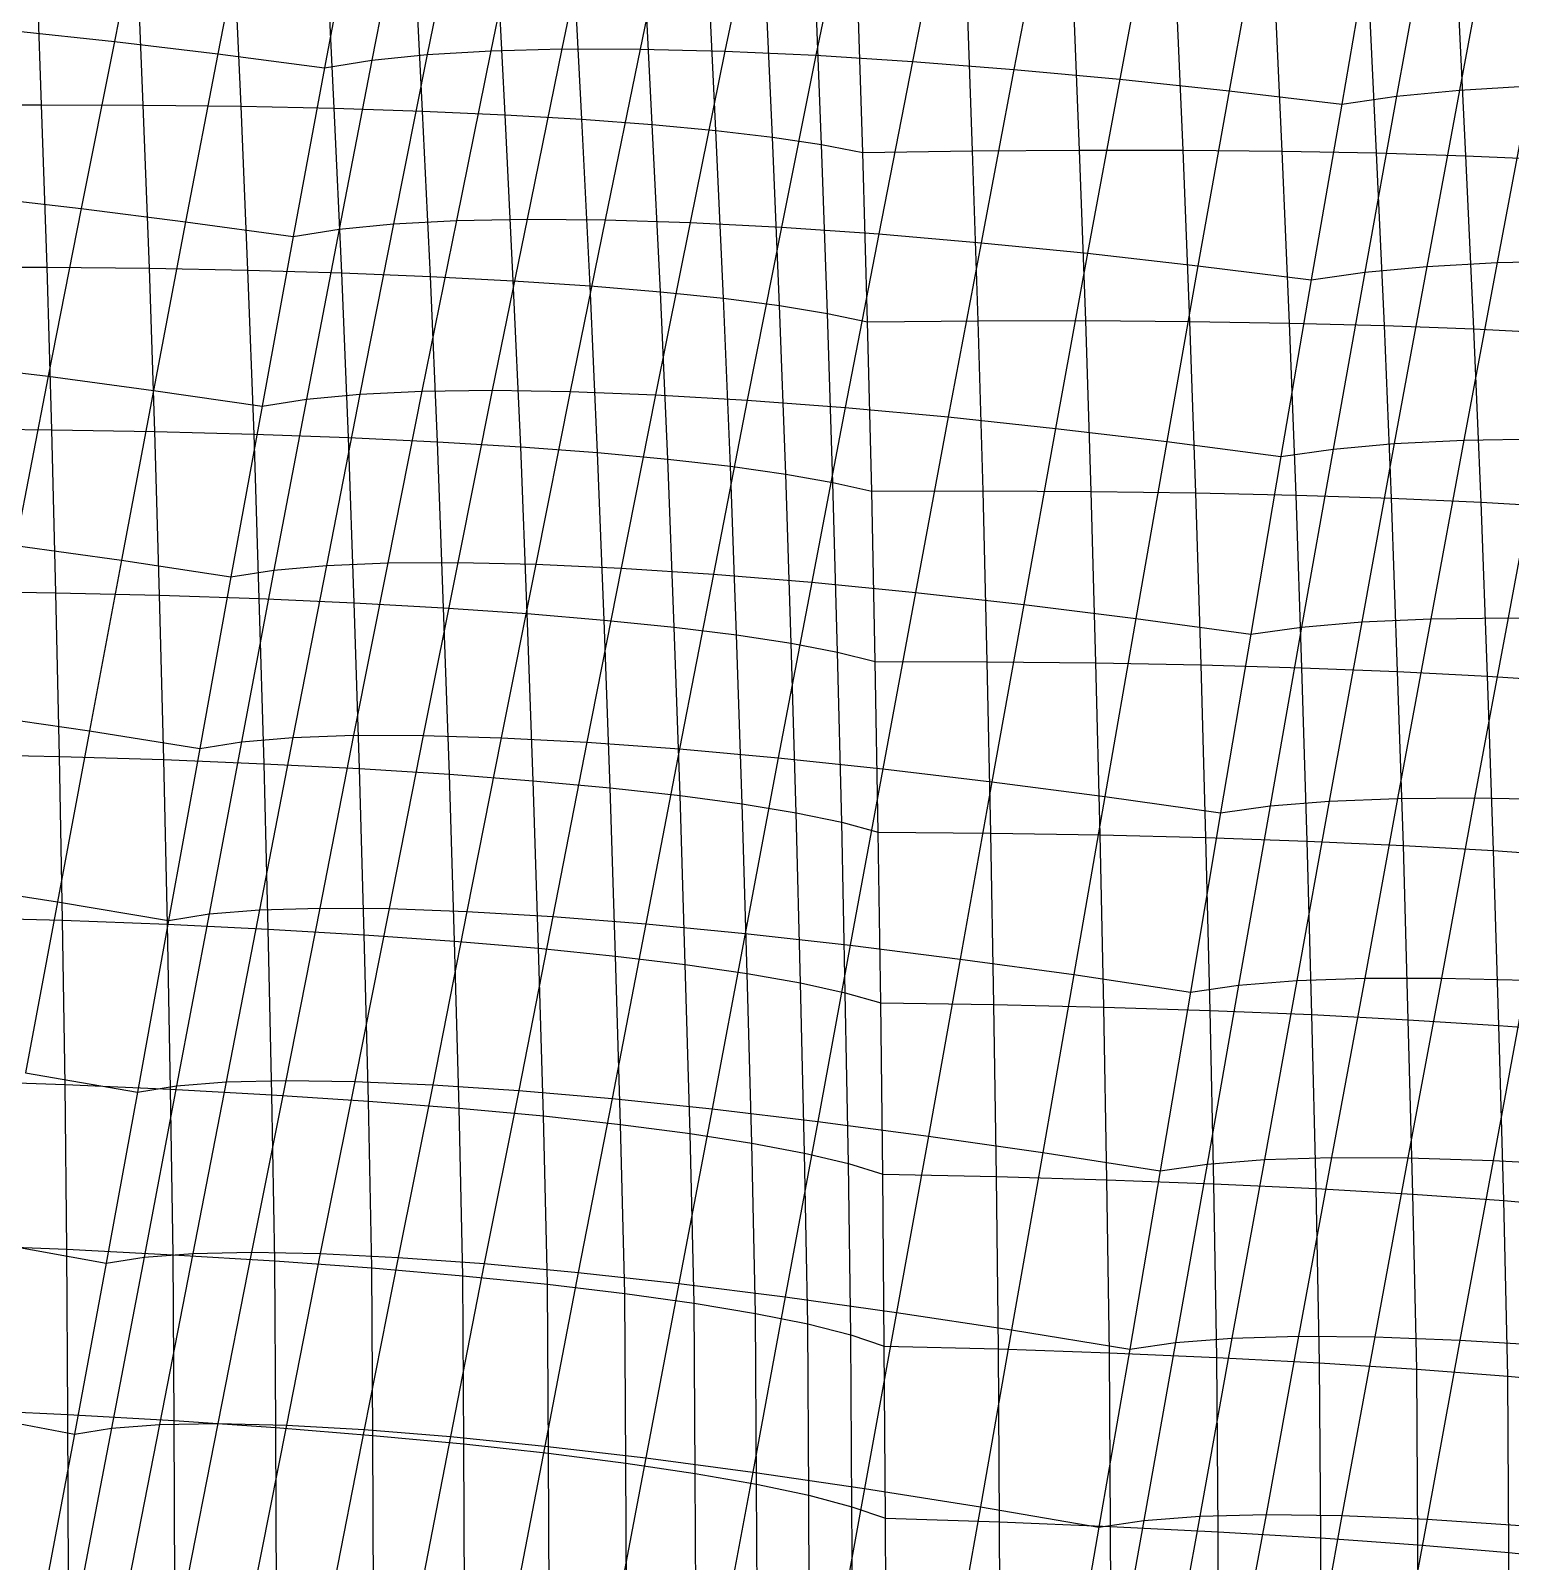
# Model space of a CAD drawing. Extents: x -429 to 429, y -1 to 209.
# Drawn here: x -347.22 to -325.05, y 137.08 to 160 of the extents above; entities that cross this region are included whole.
import ezdxf

# ---------------------------------------------------------------- set-up
doc = ezdxf.new("R2010")
doc.units = 0

msp = doc.modelspace()

# ---------------------------------------------------------------- linework, layer by layer
at = {"layer": 'default', "color": 5, "linetype": 'CONTINUOUS'}
for p, q in [((-345.467, 162.319, 125.223), (-345.962, 159.841, 124.884)), ((-343.931, 162.149, 124.452), (-344.413, 159.655, 124.128)), ((-340.769, 162.158, 120.576), (-341.275, 159.645, 120.236)), ((-339.807, 162.219, 119.06), (-340.324, 159.702, 118.704)), ((-338.736, 162.252, 117.621), (-339.259, 159.73, 117.25)), ((-337.563, 162.257, 116.267), (-338.088, 159.727, 115.884)), ((-336.295, 162.233, 115.006), (-336.816, 159.695, 114.614)), ((-334.938, 162.181, 113.845), (-335.453, 159.633, 113.449)), ((-333.502, 162.101, 112.791), (-334.007, 159.542, 112.395)), ((-342.346, 161.954, 123.801), (-342.812, 159.444, 123.499)), ((-342.346, 161.954, 123.801), (-342.812, 159.444, 123.499)), ((-341.617, 162.07, 122.159), (-342.106, 159.559, 121.838)), ((-331.993, 161.993, 111.85), (-332.487, 159.422, 111.459)), ((-330.421, 161.859, 111.027), (-330.902, 159.275, 110.647)), ((-328.796, 161.699, 110.328), (-329.262, 159.1, 109.964)), ((-326.283, 161.634, 108.121), (-326.757, 159.02, 107.76)), ((-325.322, 161.728, 106.553), (-325.812, 159.112, 106.173)), ((-327.126, 161.514, 109.757), (-327.578, 158.9, 109.415)), ((-327.126, 161.514, 109.757), (-327.578, 158.9, 109.415)), ((-347.451, 160, 125.763), (-345.962, 159.841, 124.884)), ((-345.962, 159.841, 124.884), (-346.458, 157.34, 124.547)), ((-345.962, 159.841, 124.884), (-344.413, 159.655, 124.128)), ((-344.413, 159.655, 124.128), (-344.896, 157.141, 123.804)), ((-344.413, 159.655, 124.128), (-342.812, 159.444, 123.499)), ((-342.106, 159.559, 121.838), (-341.275, 159.645, 120.236)), ((-341.275, 159.645, 120.236), (-341.78, 157.11, 119.897)), ((-341.275, 159.645, 120.236), (-340.324, 159.702, 118.704)), ((-340.324, 159.702, 118.704), (-340.839, 157.161, 118.349)), ((-340.324, 159.702, 118.704), (-339.259, 159.73, 117.25)), ((-339.259, 159.73, 117.25), (-339.78, 157.181, 116.882)), ((-339.259, 159.73, 117.25), (-338.088, 159.727, 115.884)), ((-338.088, 159.727, 115.884), (-338.61, 157.171, 115.504)), ((-338.088, 159.727, 115.884), (-336.816, 159.695, 114.614)), ((-336.816, 159.695, 114.614), (-337.336, 157.13, 114.227)), ((-336.816, 159.695, 114.614), (-335.453, 159.633, 113.449)), ((-335.453, 159.633, 113.449), (-335.967, 157.059, 113.057)), ((-335.453, 159.633, 113.449), (-334.007, 159.542, 112.395)), ((-342.812, 159.444, 123.499), (-343.283, 156.917, 123.193)), ((-342.812, 159.444, 123.499), (-343.283, 156.917, 123.193)), ((-342.812, 159.444, 123.499), (-342.106, 159.559, 121.838)), ((-342.106, 159.559, 121.838), (-342.596, 157.028, 121.516)), ((-334.007, 159.542, 112.395), (-334.512, 156.957, 112.002)), ((-334.007, 159.542, 112.395), (-332.487, 159.422, 111.459)), ((-332.487, 159.422, 111.459), (-332.981, 156.826, 111.071)), ((-332.487, 159.422, 111.459), (-330.902, 159.275, 110.647)), ((-330.902, 159.275, 110.647), (-331.384, 156.667, 110.268)), ((-330.902, 159.275, 110.647), (-329.262, 159.1, 109.964)), ((-326.757, 159.02, 107.76), (-325.812, 159.112, 106.173)), ((-325.812, 159.112, 106.173), (-326.303, 156.472, 105.793)), ((-325.812, 159.112, 106.173), (-324.749, 159.174, 104.663)), ((-324.749, 159.174, 104.663), (-325.25, 156.529, 104.267)), ((-329.262, 159.1, 109.964), (-329.731, 156.481, 109.6)), ((-329.262, 159.1, 109.964), (-327.578, 158.9, 109.415)), ((-327.578, 158.9, 109.415), (-328.034, 156.268, 109.071)), ((-327.578, 158.9, 109.415), (-328.034, 156.268, 109.071)), ((-327.578, 158.9, 109.415), (-326.757, 159.02, 107.76)), ((-326.757, 159.02, 107.76), (-327.233, 156.385, 107.398)), ((-347.959, 157.512, 125.418), (-346.458, 157.34, 124.547)), ((-346.458, 157.34, 124.547), (-346.954, 154.825, 124.21)), ((-346.458, 157.34, 124.547), (-344.896, 157.141, 123.804)), ((-344.896, 157.141, 123.804), (-345.378, 154.614, 123.482)), ((-344.896, 157.141, 123.804), (-343.283, 156.917, 123.193)), ((-342.596, 157.028, 121.516), (-341.78, 157.11, 119.897)), ((-341.78, 157.11, 119.897), (-342.286, 154.56, 119.559)), ((-341.78, 157.11, 119.897), (-340.839, 157.161, 118.349)), ((-340.839, 157.161, 118.349), (-341.356, 154.605, 117.995)), ((-340.839, 157.161, 118.349), (-339.78, 157.181, 116.882)), ((-339.78, 157.181, 116.882), (-340.303, 154.619, 116.512)), ((-339.78, 157.181, 116.882), (-338.61, 157.171, 115.504)), ((-338.61, 157.171, 115.504), (-339.134, 154.6, 115.123)), ((-338.61, 157.171, 115.504), (-337.336, 157.13, 114.227)), ((-337.336, 157.13, 114.227), (-337.857, 154.55, 113.837)), ((-337.336, 157.13, 114.227), (-335.967, 157.059, 113.057)), ((-335.967, 157.059, 113.057), (-336.482, 154.469, 112.662)), ((-335.967, 157.059, 113.057), (-334.512, 156.957, 112.002)), ((-343.283, 156.917, 123.193), (-343.75, 154.377, 122.892)), ((-343.283, 156.917, 123.193), (-343.75, 154.377, 122.892)), ((-343.283, 156.917, 123.193), (-342.596, 157.028, 121.516)), ((-342.596, 157.028, 121.516), (-343.086, 154.484, 121.195)), ((-334.512, 156.957, 112.002), (-335.018, 154.357, 111.608)), ((-334.512, 156.957, 112.002), (-332.981, 156.826, 111.071)), ((-332.981, 156.826, 111.071), (-333.475, 154.216, 110.682)), ((-332.981, 156.826, 111.071), (-331.384, 156.667, 110.268)), ((-331.384, 156.667, 110.268), (-331.865, 154.045, 109.89)), ((-331.384, 156.667, 110.268), (-329.731, 156.481, 109.6)), ((-329.731, 156.481, 109.6), (-330.199, 153.847, 109.237)), ((-329.731, 156.481, 109.6), (-328.034, 156.268, 109.071)), ((-328.034, 156.268, 109.071), (-327.233, 156.385, 107.398)), ((-327.233, 156.385, 107.398), (-327.708, 153.736, 107.038)), ((-327.233, 156.385, 107.398), (-326.303, 156.472, 105.793)), ((-326.303, 156.472, 105.793), (-326.794, 153.819, 105.415)), ((-326.303, 156.472, 105.793), (-325.25, 156.529, 104.267)), ((-325.25, 156.529, 104.267), (-325.751, 153.87, 103.872)), ((-325.25, 156.529, 104.267), (-324.081, 156.556, 102.83)), ((-328.034, 156.268, 109.071), (-328.488, 153.623, 108.73)), ((-328.034, 156.268, 109.071), (-328.488, 153.623, 108.73)), ((-348.468, 155.009, 125.071), (-346.954, 154.825, 124.21)), ((-346.954, 154.825, 124.21), (-347.445, 152.293, 123.88)), ((-346.954, 154.825, 124.21), (-345.378, 154.614, 123.482)), ((-345.378, 154.614, 123.482), (-345.857, 152.07, 123.165)), ((-345.378, 154.614, 123.482), (-343.75, 154.377, 122.892)), ((-343.086, 154.484, 121.195), (-342.286, 154.56, 119.559)), ((-342.286, 154.56, 119.559), (-342.786, 151.994, 119.228)), ((-342.286, 154.56, 119.559), (-341.356, 154.605, 117.995)), ((-341.356, 154.605, 117.995), (-341.866, 152.032, 117.648)), ((-341.356, 154.605, 117.995), (-340.303, 154.619, 116.512)), ((-340.303, 154.619, 116.512), (-340.818, 152.038, 116.152)), ((-340.303, 154.619, 116.512), (-339.134, 154.6, 115.123)), ((-339.134, 154.6, 115.123), (-339.65, 152.011, 114.752)), ((-339.134, 154.6, 115.123), (-337.857, 154.55, 113.837)), ((-337.857, 154.55, 113.837), (-338.37, 151.952, 113.457)), ((-337.857, 154.55, 113.837), (-336.482, 154.469, 112.662)), ((-343.75, 154.377, 122.892), (-344.217, 151.821, 122.592)), ((-343.75, 154.377, 122.892), (-344.217, 151.821, 122.592)), ((-343.75, 154.377, 122.892), (-343.086, 154.484, 121.195)), ((-343.086, 154.484, 121.195), (-343.572, 151.923, 120.88)), ((-336.482, 154.469, 112.662), (-336.989, 151.862, 112.279)), ((-336.482, 154.469, 112.662), (-335.018, 154.357, 111.608)), ((-335.018, 154.357, 111.608), (-335.516, 151.74, 111.224)), ((-335.018, 154.357, 111.608), (-333.475, 154.216, 110.682)), ((-333.475, 154.216, 110.682), (-333.963, 151.587, 110.302)), ((-333.475, 154.216, 110.682), (-331.865, 154.045, 109.89)), ((-331.865, 154.045, 109.89), (-332.341, 151.406, 109.519)), ((-331.865, 154.045, 109.89), (-330.199, 153.847, 109.237)), ((-330.199, 153.847, 109.237), (-330.663, 151.196, 108.88)), ((-330.199, 153.847, 109.237), (-328.488, 153.623, 108.73)), ((-326.794, 153.819, 105.415), (-325.751, 153.87, 103.872)), ((-325.751, 153.87, 103.872), (-326.245, 151.193, 103.486)), ((-325.751, 153.87, 103.872), (-324.587, 153.89, 102.421)), ((-324.587, 153.89, 102.421), (-325.086, 151.206, 102.021)), ((-328.488, 153.623, 108.73), (-328.94, 150.961, 108.392)), ((-328.488, 153.623, 108.73), (-328.94, 150.961, 108.392)), ((-328.488, 153.623, 108.73), (-327.708, 153.736, 107.038)), ((-327.708, 153.736, 107.038), (-328.179, 151.07, 106.683)), ((-327.708, 153.736, 107.038), (-326.794, 153.819, 105.415)), ((-326.794, 153.819, 105.415), (-327.279, 151.147, 105.044)), ((-347.445, 152.293, 123.88), (-345.857, 152.07, 123.165)), ((-345.857, 152.07, 123.165), (-346.335, 149.514, 122.847)), ((-345.857, 152.07, 123.165), (-344.217, 151.821, 122.592)), ((-342.786, 151.994, 119.228), (-341.866, 152.032, 117.648)), ((-341.866, 152.032, 117.648), (-342.378, 149.449, 117.3)), ((-341.866, 152.032, 117.648), (-340.818, 152.038, 116.152)), ((-340.818, 152.038, 116.152), (-341.336, 149.448, 115.79)), ((-340.818, 152.038, 116.152), (-339.65, 152.011, 114.752)), ((-339.65, 152.011, 114.752), (-340.169, 149.413, 114.378)), ((-339.65, 152.011, 114.752), (-338.37, 151.952, 113.457)), ((-344.217, 151.821, 122.592), (-344.682, 149.251, 122.295)), ((-344.217, 151.821, 122.592), (-344.682, 149.251, 122.295)), ((-344.217, 151.821, 122.592), (-343.572, 151.923, 120.88)), ((-343.572, 151.923, 120.88), (-344.058, 149.35, 120.565)), ((-343.572, 151.923, 120.88), (-342.786, 151.994, 119.228)), ((-342.786, 151.994, 119.228), (-343.288, 149.416, 118.896)), ((-338.37, 151.952, 113.457), (-338.886, 149.345, 113.075)), ((-338.37, 151.952, 113.457), (-336.989, 151.862, 112.279)), ((-336.989, 151.862, 112.279), (-337.499, 149.244, 111.891)), ((-336.989, 151.862, 112.279), (-335.516, 151.74, 111.224)), ((-335.516, 151.74, 111.224), (-336.017, 149.111, 110.837)), ((-335.516, 151.74, 111.224), (-333.963, 151.587, 110.302)), ((-333.963, 151.587, 110.302), (-334.453, 148.948, 109.919)), ((-333.963, 151.587, 110.302), (-332.341, 151.406, 109.519)), ((-332.341, 151.406, 109.519), (-332.819, 148.754, 109.146)), ((-332.341, 151.406, 109.519), (-330.663, 151.196, 108.88)), ((-330.663, 151.196, 108.88), (-331.127, 148.533, 108.523)), ((-330.663, 151.196, 108.88), (-328.94, 150.961, 108.392)), ((-328.179, 151.07, 106.683), (-327.279, 151.147, 105.044)), ((-327.279, 151.147, 105.044), (-327.766, 148.464, 104.672)), ((-327.279, 151.147, 105.044), (-326.245, 151.193, 103.486)), ((-326.245, 151.193, 103.486), (-326.742, 148.504, 103.097)), ((-326.245, 151.193, 103.486), (-325.086, 151.206, 102.021)), ((-325.086, 151.206, 102.021), (-325.588, 148.511, 101.618)), ((-325.086, 151.206, 102.021), (-323.811, 151.187, 100.659)), ((-328.94, 150.961, 108.392), (-329.392, 148.285, 108.056)), ((-328.94, 150.961, 108.392), (-329.392, 148.285, 108.056)), ((-328.94, 150.961, 108.392), (-328.179, 151.07, 106.683)), ((-328.179, 151.07, 106.683), (-328.651, 148.391, 106.329)), ((-347.937, 149.75, 123.548), (-346.335, 149.514, 122.847)), ((-346.335, 149.514, 122.847), (-346.813, 146.953, 122.532)), ((-346.335, 149.514, 122.847), (-344.682, 149.251, 122.295)), ((-344.682, 149.251, 122.295), (-345.149, 146.677, 121.997)), ((-344.682, 149.251, 122.295), (-345.149, 146.677, 121.997)), ((-344.682, 149.251, 122.295), (-344.058, 149.35, 120.565)), ((-344.058, 149.35, 120.565), (-344.543, 146.773, 120.252)), ((-344.058, 149.35, 120.565), (-343.288, 149.416, 118.896)), ((-343.288, 149.416, 118.896), (-343.787, 146.834, 118.567)), ((-343.288, 149.416, 118.896), (-342.378, 149.449, 117.3)), ((-342.378, 149.449, 117.3), (-342.886, 146.861, 116.956)), ((-342.378, 149.449, 117.3), (-341.336, 149.448, 115.79)), ((-341.336, 149.448, 115.79), (-341.847, 146.854, 115.433)), ((-341.336, 149.448, 115.79), (-340.169, 149.413, 114.378)), ((-340.169, 149.413, 114.378), (-340.681, 146.811, 114.011)), ((-340.169, 149.413, 114.378), (-338.886, 149.345, 113.075)), ((-338.886, 149.345, 113.075), (-339.396, 146.734, 112.7)), ((-338.886, 149.345, 113.075), (-337.499, 149.244, 111.891)), ((-337.499, 149.244, 111.891), (-338.002, 146.623, 111.512)), ((-337.499, 149.244, 111.891), (-336.017, 149.111, 110.837)), ((-336.017, 149.111, 110.837), (-336.513, 146.479, 110.456)), ((-336.017, 149.111, 110.837), (-334.453, 148.948, 109.919)), ((-334.453, 148.948, 109.919), (-334.939, 146.304, 109.543)), ((-334.453, 148.948, 109.919), (-332.819, 148.754, 109.146)), ((-332.819, 148.754, 109.146), (-333.293, 146.098, 108.778)), ((-332.819, 148.754, 109.146), (-331.127, 148.533, 108.523)), ((-331.127, 148.533, 108.523), (-331.59, 145.864, 108.168)), ((-331.127, 148.533, 108.523), (-329.392, 148.285, 108.056)), ((-329.392, 148.285, 108.056), (-328.651, 148.391, 106.329)), ((-328.651, 148.391, 106.329), (-329.122, 145.707, 105.976)), ((-328.651, 148.391, 106.329), (-327.766, 148.464, 104.672)), ((-327.766, 148.464, 104.672), (-328.249, 145.777, 104.303)), ((-327.766, 148.464, 104.672), (-326.742, 148.504, 103.097)), ((-326.742, 148.504, 103.097), (-327.234, 145.812, 102.715)), ((-326.742, 148.504, 103.097), (-325.588, 148.511, 101.618)), ((-325.588, 148.511, 101.618), (-326.084, 145.813, 101.223)), ((-325.588, 148.511, 101.618), (-324.313, 148.485, 100.246)), ((-329.392, 148.285, 108.056), (-329.844, 145.603, 107.719)), ((-329.392, 148.285, 108.056), (-329.844, 145.603, 107.719)), ((-348.426, 147.203, 123.221), (-346.813, 146.953, 122.532)), ((-346.813, 146.953, 122.532), (-347.292, 144.395, 122.216)), ((-346.813, 146.953, 122.532), (-345.149, 146.677, 121.997)), ((-345.149, 146.677, 121.997), (-344.543, 146.773, 120.252)), ((-344.543, 146.773, 120.252), (-345.029, 144.199, 119.937)), ((-344.543, 146.773, 120.252), (-343.787, 146.834, 118.567)), ((-343.787, 146.834, 118.567), (-344.285, 144.257, 118.238)), ((-343.787, 146.834, 118.567), (-342.886, 146.861, 116.956)), ((-342.886, 146.861, 116.956), (-343.393, 144.279, 116.613)), ((-342.886, 146.861, 116.956), (-341.847, 146.854, 115.433)), ((-341.847, 146.854, 115.433), (-342.359, 144.265, 115.077)), ((-341.847, 146.854, 115.433), (-340.681, 146.811, 114.011)), ((-340.681, 146.811, 114.011), (-341.193, 144.215, 113.644)), ((-340.681, 146.811, 114.011), (-339.396, 146.734, 112.7)), ((-339.396, 146.734, 112.7), (-339.905, 144.129, 112.325)), ((-339.396, 146.734, 112.7), (-338.002, 146.623, 111.512)), ((-345.149, 146.677, 121.997), (-345.617, 144.105, 121.697)), ((-345.149, 146.677, 121.997), (-345.617, 144.105, 121.697)), ((-338.002, 146.623, 111.512), (-338.506, 144.008, 111.132)), ((-338.002, 146.623, 111.512), (-336.513, 146.479, 110.456)), ((-336.513, 146.479, 110.456), (-337.008, 143.853, 110.076)), ((-336.513, 146.479, 110.456), (-334.939, 146.304, 109.543)), ((-334.939, 146.304, 109.543), (-335.424, 143.665, 109.166)), ((-334.939, 146.304, 109.543), (-333.293, 146.098, 108.778)), ((-333.293, 146.098, 108.778), (-333.768, 143.447, 108.409)), ((-333.293, 146.098, 108.778), (-331.59, 145.864, 108.168)), ((-331.59, 145.864, 108.168), (-332.055, 143.199, 107.812)), ((-331.59, 145.864, 108.168), (-329.844, 145.603, 107.719)), ((-328.249, 145.777, 104.303), (-327.234, 145.812, 102.715)), ((-327.234, 145.812, 102.715), (-327.731, 143.126, 102.327)), ((-327.234, 145.812, 102.715), (-326.084, 145.813, 101.223)), ((-326.084, 145.813, 101.223), (-326.586, 143.122, 100.821)), ((-326.084, 145.813, 101.223), (-324.809, 145.779, 99.84)), ((-329.844, 145.603, 107.719), (-330.298, 142.925, 107.381)), ((-329.844, 145.603, 107.719), (-330.298, 142.925, 107.381)), ((-329.844, 145.603, 107.719), (-329.122, 145.707, 105.976)), ((-329.122, 145.707, 105.976), (-329.595, 143.027, 105.621)), ((-329.122, 145.707, 105.976), (-328.249, 145.777, 104.303)), ((-328.249, 145.777, 104.303), (-328.737, 143.095, 103.931)), ((-324.809, 145.779, 99.84), (-325.311, 143.081, 99.427)), ((-347.292, 144.395, 122.216), (-345.617, 144.105, 121.697)), ((-345.029, 144.199, 119.937), (-344.285, 144.257, 118.238)), ((-344.285, 144.257, 118.238), (-344.789, 141.69, 117.904)), ((-344.285, 144.257, 118.238), (-343.393, 144.279, 116.613)), ((-343.393, 144.279, 116.613), (-343.906, 141.708, 116.264)), ((-343.393, 144.279, 116.613), (-342.359, 144.265, 115.077)), ((-342.359, 144.265, 115.077), (-342.877, 141.688, 114.714)), ((-342.359, 144.265, 115.077), (-341.193, 144.215, 113.644)), ((-341.193, 144.215, 113.644), (-341.712, 141.63, 113.269)), ((-341.193, 144.215, 113.644), (-339.905, 144.129, 112.325)), ((-345.617, 144.105, 121.697), (-346.087, 141.541, 121.395)), ((-345.617, 144.105, 121.697), (-346.087, 141.541, 121.395)), ((-345.617, 144.105, 121.697), (-345.029, 144.199, 119.937)), ((-345.029, 144.199, 119.937), (-345.518, 141.634, 119.619)), ((-339.905, 144.129, 112.325), (-340.421, 141.536, 111.942)), ((-339.905, 144.129, 112.325), (-338.506, 144.008, 111.132)), ((-338.506, 144.008, 111.132), (-339.015, 141.404, 110.745)), ((-338.506, 144.008, 111.132), (-337.008, 143.853, 110.076)), ((-337.008, 143.853, 110.076), (-337.509, 141.238, 109.688)), ((-337.008, 143.853, 110.076), (-335.424, 143.665, 109.166)), ((-335.424, 143.665, 109.166), (-335.914, 141.037, 108.781)), ((-335.424, 143.665, 109.166), (-333.768, 143.447, 108.409)), ((-333.768, 143.447, 108.409), (-334.247, 140.805, 108.033)), ((-333.768, 143.447, 108.409), (-332.055, 143.199, 107.812)), ((-332.055, 143.199, 107.812), (-332.522, 140.543, 107.451)), ((-332.055, 143.199, 107.812), (-330.298, 142.925, 107.381)), ((-329.595, 143.027, 105.621), (-328.737, 143.095, 103.931)), ((-328.737, 143.095, 103.931), (-329.222, 140.421, 103.56)), ((-328.737, 143.095, 103.931), (-327.731, 143.126, 102.327)), ((-327.731, 143.126, 102.327), (-328.223, 140.449, 101.942)), ((-327.731, 143.126, 102.327), (-326.586, 143.122, 100.821)), ((-326.586, 143.122, 100.821), (-327.082, 140.439, 100.424)), ((-326.586, 143.122, 100.821), (-325.311, 143.081, 99.427)), ((-325.311, 143.081, 99.427), (-325.808, 140.392, 99.02)), ((-325.311, 143.081, 99.427), (-323.919, 143.005, 98.157)), ((-330.298, 142.925, 107.381), (-330.754, 140.254, 107.039)), ((-330.298, 142.925, 107.381), (-330.754, 140.254, 107.039)), ((-330.298, 142.925, 107.381), (-329.595, 143.027, 105.621)), ((-329.595, 143.027, 105.621), (-330.068, 140.356, 105.264)), ((-347.773, 141.847, 121.895), (-346.087, 141.541, 121.395)), ((-345.518, 141.634, 119.619), (-344.789, 141.69, 117.904)), ((-344.789, 141.69, 117.904), (-345.287, 139.127, 117.572)), ((-344.789, 141.69, 117.904), (-343.906, 141.708, 116.264)), ((-343.906, 141.708, 116.264), (-344.41, 139.141, 115.92)), ((-343.906, 141.708, 116.264), (-342.877, 141.688, 114.714)), ((-342.877, 141.688, 114.714), (-343.384, 139.115, 114.36)), ((-342.877, 141.688, 114.714), (-341.712, 141.63, 113.269)), ((-346.087, 141.541, 121.395), (-346.561, 138.983, 121.088)), ((-346.087, 141.541, 121.395), (-346.561, 138.983, 121.088)), ((-346.087, 141.541, 121.395), (-345.518, 141.634, 119.619)), ((-345.518, 141.634, 119.619), (-346.006, 139.074, 119.3)), ((-341.712, 141.63, 113.269), (-342.219, 139.05, 112.906)), ((-341.712, 141.63, 113.269), (-340.421, 141.536, 111.942)), ((-340.421, 141.536, 111.942), (-340.925, 138.946, 111.571)), ((-340.421, 141.536, 111.942), (-339.015, 141.404, 110.745)), ((-339.015, 141.404, 110.745), (-339.515, 138.804, 110.369)), ((-339.015, 141.404, 110.745), (-337.509, 141.238, 109.688)), ((-337.509, 141.238, 109.688), (-338.002, 138.627, 109.311)), ((-337.509, 141.238, 109.688), (-335.914, 141.037, 108.781)), ((-335.914, 141.037, 108.781), (-336.4, 138.414, 108.407)), ((-335.914, 141.037, 108.781), (-334.247, 140.805, 108.033)), ((-334.247, 140.805, 108.033), (-334.724, 138.169, 107.664)), ((-334.247, 140.805, 108.033), (-332.522, 140.543, 107.451)), ((-332.522, 140.543, 107.451), (-332.989, 137.893, 107.091)), ((-332.522, 140.543, 107.451), (-330.754, 140.254, 107.039)), ((-330.754, 140.254, 107.039), (-330.068, 140.356, 105.264)), ((-330.068, 140.356, 105.264), (-330.541, 137.691, 104.905)), ((-330.068, 140.356, 105.264), (-329.222, 140.421, 103.56)), ((-329.222, 140.421, 103.56), (-329.704, 137.754, 103.189)), ((-329.222, 140.421, 103.56), (-328.223, 140.449, 101.942)), ((-328.223, 140.449, 101.942), (-328.712, 137.778, 101.559)), ((-328.223, 140.449, 101.942), (-327.082, 140.439, 100.424)), ((-327.082, 140.439, 100.424), (-327.574, 137.762, 100.03)), ((-327.082, 140.439, 100.424), (-325.808, 140.392, 99.02)), ((-325.808, 140.392, 99.02), (-326.299, 137.708, 98.617)), ((-325.808, 140.392, 99.02), (-324.412, 140.307, 97.742)), ((-330.754, 140.254, 107.039), (-331.214, 137.59, 106.692)), ((-330.754, 140.254, 107.039), (-331.214, 137.59, 106.692)), ((-348.256, 139.304, 121.576), (-346.561, 138.983, 121.088)), ((-346.561, 138.983, 121.088), (-347.04, 136.426, 120.775)), ((-346.561, 138.983, 121.088), (-347.04, 136.426, 120.775)), ((-346.561, 138.983, 121.088), (-346.006, 139.074, 119.3)), ((-346.006, 139.074, 119.3), (-346.497, 136.516, 118.976)), ((-346.006, 139.074, 119.3), (-345.287, 139.127, 117.572)), ((-345.287, 139.127, 117.572), (-345.787, 136.566, 117.237)), ((-345.287, 139.127, 117.572), (-344.41, 139.141, 115.92)), ((-344.41, 139.141, 115.92), (-344.916, 136.575, 115.574)), ((-344.41, 139.141, 115.92), (-343.384, 139.115, 114.36)), ((-343.384, 139.115, 114.36), (-343.893, 136.542, 114.003)), ((-343.384, 139.115, 114.36), (-342.219, 139.05, 112.906)), ((-342.219, 139.05, 112.906), (-342.727, 136.47, 112.54)), ((-342.219, 139.05, 112.906), (-340.925, 138.946, 111.571)), ((-340.925, 138.946, 111.571), (-341.431, 136.357, 111.199)), ((-340.925, 138.946, 111.571), (-339.515, 138.804, 110.369)), ((-339.515, 138.804, 110.369), (-340.017, 136.205, 109.993)), ((-339.515, 138.804, 110.369), (-338.002, 138.627, 109.311)), ((-338.002, 138.627, 109.311), (-338.497, 136.016, 108.933)), ((-338.002, 138.627, 109.311), (-336.4, 138.414, 108.407)), ((-336.4, 138.414, 108.407), (-336.888, 135.792, 108.03)), ((-336.4, 138.414, 108.407), (-334.724, 138.169, 107.664)), ((-334.724, 138.169, 107.664), (-335.204, 135.533, 107.292)), ((-334.724, 138.169, 107.664), (-332.989, 137.893, 107.091)), ((-332.989, 137.893, 107.091), (-333.462, 135.245, 106.727)), ((-332.989, 137.893, 107.091), (-331.214, 137.59, 106.692)), ((-331.214, 137.59, 106.692), (-331.678, 134.927, 106.34)), ((-331.214, 137.59, 106.692), (-331.678, 134.927, 106.34)), ((-331.214, 137.59, 106.692), (-330.541, 137.691, 104.905)), ((-330.541, 137.691, 104.905), (-331.017, 135.027, 104.541)), ((-330.541, 137.691, 104.905), (-329.704, 137.754, 103.189)), ((-329.704, 137.754, 103.189), (-330.19, 135.088, 102.813)), ((-329.704, 137.754, 103.189), (-328.712, 137.778, 101.559)), ((-328.712, 137.778, 101.559), (-329.203, 135.107, 101.172)), ((-328.712, 137.778, 101.559), (-327.574, 137.762, 100.03)), ((-327.574, 137.762, 100.03), (-328.067, 135.086, 99.634)), ((-327.574, 137.762, 100.03), (-326.299, 137.708, 98.617)), ((-326.299, 137.708, 98.617), (-326.792, 135.025, 98.213)), ((-326.299, 137.708, 98.617), (-324.901, 137.615, 97.333))]:
    msp.add_line(p, q, dxfattribs=at)
at = {"layer": 'default', "color": 3, "linetype": 'CONTINUOUS'}
for p, q in [((-347.051, 158.892, 145.106), (-347.141, 161.326, 144.833)), ((-345.529, 158.887, 144.378), (-345.629, 161.331, 144.091)), ((-344.065, 158.869, 143.54), (-344.175, 161.324, 143.243)), ((-342.669, 158.839, 142.598), (-342.786, 161.304, 142.293)), ((-341.347, 158.796, 141.556), (-341.471, 161.271, 141.247)), ((-340.108, 158.741, 140.421), (-340.236, 161.226, 140.111)), ((-338.958, 158.675, 139.197), (-339.087, 161.17, 138.89)), ((-337.904, 158.596, 137.894), (-338.03, 161.101, 137.59)), ((-336.951, 158.507, 136.517), (-337.072, 161.021, 136.219)), ((-336.106, 158.407, 135.074), (-336.217, 160.93, 134.784)), ((-335.371, 158.298, 133.573), (-335.47, 160.828, 133.292)), ((-334.753, 158.178, 132.023), (-334.834, 160.716, 131.751)), ((-334.753, 158.178, 132.023), (-334.834, 160.716, 131.751)), ((-333.106, 158.203, 131.485), (-333.197, 160.75, 131.193)), ((-331.504, 158.214, 130.827), (-331.604, 160.771, 130.52)), ((-329.955, 158.213, 130.054), (-330.065, 160.779, 129.734)), ((-328.47, 158.198, 129.168), (-328.586, 160.773, 128.841)), ((-327.055, 158.17, 128.176), (-327.177, 160.754, 127.845)), ((-325.719, 158.129, 127.083), (-325.845, 160.722, 126.751)), ((-348.624, 158.885, 145.72), (-347.051, 158.892, 145.106)), ((-347.051, 158.892, 145.106), (-345.529, 158.887, 144.378)), ((-346.969, 156.46, 145.37), (-347.051, 158.892, 145.106)), ((-345.529, 158.887, 144.378), (-344.065, 158.869, 143.54)), ((-345.436, 156.444, 144.658), (-345.529, 158.887, 144.378)), ((-344.065, 158.869, 143.54), (-342.669, 158.839, 142.598)), ((-343.962, 156.416, 143.832), (-344.065, 158.869, 143.54)), ((-342.669, 158.839, 142.598), (-341.347, 158.796, 141.556)), ((-342.557, 156.375, 142.898), (-342.669, 158.839, 142.598)), ((-341.347, 158.796, 141.556), (-340.108, 158.741, 140.421)), ((-341.229, 156.322, 141.86), (-341.347, 158.796, 141.556)), ((-340.108, 158.741, 140.421), (-338.958, 158.675, 139.197)), ((-339.986, 156.257, 140.725), (-340.108, 158.741, 140.421)), ((-338.958, 158.675, 139.197), (-337.904, 158.596, 137.894)), ((-338.835, 156.18, 139.499), (-338.958, 158.675, 139.197)), ((-337.904, 158.596, 137.894), (-336.951, 158.507, 136.517)), ((-337.783, 156.092, 138.191), (-337.904, 158.596, 137.894)), ((-336.951, 158.507, 136.517), (-336.106, 158.407, 135.074)), ((-336.837, 155.994, 136.807), (-336.951, 158.507, 136.517)), ((-336.106, 158.407, 135.074), (-335.371, 158.298, 133.573)), ((-336.001, 155.886, 135.355), (-336.106, 158.407, 135.074)), ((-335.371, 158.298, 133.573), (-334.753, 158.178, 132.023)), ((-335.28, 155.768, 133.846), (-335.371, 158.298, 133.573)), ((-334.753, 158.178, 132.023), (-333.106, 158.203, 131.485)), ((-333.106, 158.203, 131.485), (-331.504, 158.214, 130.827)), ((-333.023, 155.657, 131.769), (-333.106, 158.203, 131.485)), ((-331.504, 158.214, 130.827), (-329.955, 158.213, 130.054)), ((-331.411, 155.659, 131.128), (-331.504, 158.214, 130.827)), ((-329.955, 158.213, 130.054), (-328.47, 158.198, 129.168)), ((-329.854, 155.647, 130.367), (-329.955, 158.213, 130.054)), ((-328.47, 158.198, 129.168), (-327.055, 158.17, 128.176)), ((-328.36, 155.623, 129.489), (-328.47, 158.198, 129.168)), ((-334.68, 155.642, 132.286), (-334.753, 158.178, 132.023)), ((-334.68, 155.642, 132.286), (-334.753, 158.178, 132.023)), ((-327.055, 158.17, 128.176), (-325.719, 158.129, 127.083)), ((-326.938, 155.586, 128.501), (-327.055, 158.17, 128.176)), ((-325.719, 158.129, 127.083), (-324.469, 158.075, 125.895)), ((-325.598, 155.536, 127.409), (-325.719, 158.129, 127.083)), ((-348.553, 156.463, 145.964), (-346.969, 156.46, 145.37)), ((-346.969, 156.46, 145.37), (-345.436, 156.444, 144.658)), ((-346.898, 154.025, 145.625), (-346.969, 156.46, 145.37)), ((-345.436, 156.444, 144.658), (-343.962, 156.416, 143.832)), ((-345.354, 153.999, 144.929), (-345.436, 156.444, 144.658)), ((-343.962, 156.416, 143.832), (-342.557, 156.375, 142.898)), ((-343.87, 153.959, 144.114), (-343.962, 156.416, 143.832)), ((-342.557, 156.375, 142.898), (-341.229, 156.322, 141.86)), ((-342.457, 153.908, 143.187), (-342.557, 156.375, 142.898)), ((-341.229, 156.322, 141.86), (-339.986, 156.257, 140.725)), ((-341.123, 153.844, 142.153), (-341.229, 156.322, 141.86)), ((-339.986, 156.257, 140.725), (-338.835, 156.18, 139.499)), ((-339.875, 153.769, 141.018), (-339.986, 156.257, 140.725)), ((-338.835, 156.18, 139.499), (-337.783, 156.092, 138.191)), ((-338.723, 153.682, 139.79), (-338.835, 156.18, 139.499)), ((-337.783, 156.092, 138.191), (-336.837, 155.994, 136.807)), ((-337.673, 153.585, 138.477), (-337.783, 156.092, 138.191)), ((-336.837, 155.994, 136.807), (-336.001, 155.886, 135.355)), ((-336.732, 153.478, 137.086), (-336.837, 155.994, 136.807)), ((-336.001, 155.886, 135.355), (-335.28, 155.768, 133.846)), ((-335.906, 153.361, 135.626), (-336.001, 155.886, 135.355)), ((-335.28, 155.768, 133.846), (-334.68, 155.642, 132.286)), ((-335.2, 153.236, 134.108), (-335.28, 155.768, 133.846)), ((-334.68, 155.642, 132.286), (-333.023, 155.657, 131.769)), ((-334.618, 153.103, 132.539), (-334.68, 155.642, 132.286)), ((-334.618, 153.103, 132.539), (-334.68, 155.642, 132.286)), ((-333.023, 155.657, 131.769), (-331.411, 155.659, 131.128)), ((-332.951, 153.108, 132.042), (-333.023, 155.657, 131.769)), ((-331.411, 155.659, 131.128), (-329.854, 155.647, 130.367)), ((-331.329, 153.1, 131.418), (-331.411, 155.659, 131.128)), ((-329.854, 155.647, 130.367), (-328.36, 155.623, 129.489)), ((-329.762, 153.079, 130.668), (-329.854, 155.647, 130.367)), ((-328.36, 155.623, 129.489), (-326.938, 155.586, 128.501)), ((-328.26, 153.045, 129.799), (-328.36, 155.623, 129.489)), ((-326.938, 155.586, 128.501), (-325.598, 155.536, 127.409)), ((-326.833, 152.998, 128.815), (-326.938, 155.586, 128.501)), ((-325.598, 155.536, 127.409), (-324.347, 155.473, 126.218)), ((-325.488, 152.939, 127.723), (-325.598, 155.536, 127.409)), ((-348.493, 154.039, 146.2), (-346.898, 154.025, 145.625)), ((-346.898, 154.025, 145.625), (-345.354, 153.999, 144.929)), ((-346.837, 151.582, 145.87), (-346.898, 154.025, 145.625)), ((-345.354, 153.999, 144.929), (-343.87, 153.959, 144.114)), ((-345.284, 151.545, 145.187), (-345.354, 153.999, 144.929)), ((-343.87, 153.959, 144.114), (-342.457, 153.908, 143.187)), ((-343.792, 151.495, 144.382), (-343.87, 153.959, 144.114)), ((-342.457, 153.908, 143.187), (-341.123, 153.844, 142.153)), ((-342.371, 151.432, 143.461), (-342.457, 153.908, 143.187)), ((-341.123, 153.844, 142.153), (-339.875, 153.769, 141.018)), ((-341.031, 151.358, 142.43), (-341.123, 153.844, 142.153)), ((-339.875, 153.769, 141.018), (-338.723, 153.682, 139.79)), ((-339.78, 151.272, 141.296), (-339.875, 153.769, 141.018)), ((-338.723, 153.682, 139.79), (-337.673, 153.585, 138.477)), ((-338.627, 151.175, 140.066), (-338.723, 153.682, 139.79)), ((-337.673, 153.585, 138.477), (-336.732, 153.478, 137.086)), ((-337.579, 151.069, 138.749), (-337.673, 153.585, 138.477)), ((-336.732, 153.478, 137.086), (-335.906, 153.361, 135.626)), ((-336.643, 150.953, 137.352), (-336.732, 153.478, 137.086)), ((-335.906, 153.361, 135.626), (-335.2, 153.236, 134.108)), ((-335.825, 150.828, 135.886), (-335.906, 153.361, 135.626)), ((-335.2, 153.236, 134.108), (-334.618, 153.103, 132.539)), ((-335.131, 150.695, 134.359), (-335.2, 153.236, 134.108)), ((-334.618, 153.103, 132.539), (-332.951, 153.108, 132.042)), ((-334.565, 150.555, 132.782), (-334.618, 153.103, 132.539)), ((-334.565, 150.555, 132.782), (-334.618, 153.103, 132.539)), ((-332.951, 153.108, 132.042), (-331.329, 153.1, 131.418)), ((-332.89, 150.55, 132.304), (-332.951, 153.108, 132.042)), ((-331.329, 153.1, 131.418), (-329.762, 153.079, 130.668)), ((-331.259, 150.532, 131.693), (-331.329, 153.1, 131.418)), ((-329.762, 153.079, 130.668), (-328.26, 153.045, 129.799)), ((-329.684, 150.502, 130.954), (-329.762, 153.079, 130.668)), ((-328.26, 153.045, 129.799), (-326.833, 152.998, 128.815)), ((-328.175, 150.458, 130.092), (-328.26, 153.045, 129.799)), ((-326.833, 152.998, 128.815), (-325.488, 152.939, 127.723)), ((-326.742, 150.402, 129.112), (-326.833, 152.998, 128.815)), ((-325.488, 152.939, 127.723), (-324.236, 152.868, 126.529)), ((-325.394, 150.333, 128.02), (-325.488, 152.939, 127.723)), ((-348.441, 151.607, 146.427), (-346.837, 151.582, 145.87)), ((-346.837, 151.582, 145.87), (-345.284, 151.545, 145.187)), ((-346.783, 149.132, 146.11), (-346.837, 151.582, 145.87)), ((-345.284, 151.545, 145.187), (-343.792, 151.495, 144.382)), ((-345.22, 149.084, 145.441), (-345.284, 151.545, 145.187)), ((-343.792, 151.495, 144.382), (-342.371, 151.432, 143.461)), ((-343.719, 149.023, 144.647), (-343.792, 151.495, 144.382)), ((-342.371, 151.432, 143.461), (-341.031, 151.358, 142.43)), ((-342.29, 148.95, 143.733), (-342.371, 151.432, 143.461)), ((-341.031, 151.358, 142.43), (-339.78, 151.272, 141.296)), ((-340.943, 148.865, 142.706), (-341.031, 151.358, 142.43)), ((-339.78, 151.272, 141.296), (-338.627, 151.175, 140.066)), ((-339.688, 148.769, 141.572), (-339.78, 151.272, 141.296)), ((-338.627, 151.175, 140.066), (-337.579, 151.069, 138.749)), ((-338.534, 148.662, 140.34), (-338.627, 151.175, 140.066)), ((-337.579, 151.069, 138.749), (-336.643, 150.953, 137.352)), ((-337.488, 148.546, 139.017), (-337.579, 151.069, 138.749)), ((-336.643, 150.953, 137.352), (-335.825, 150.828, 135.886)), ((-336.557, 148.42, 137.614), (-336.643, 150.953, 137.352)), ((-335.825, 150.828, 135.886), (-335.131, 150.695, 134.359)), ((-335.749, 148.287, 136.139), (-335.825, 150.828, 135.886)), ((-335.131, 150.695, 134.359), (-334.565, 150.555, 132.782)), ((-335.068, 148.146, 134.604), (-335.131, 150.695, 134.359)), ((-334.565, 150.555, 132.782), (-332.89, 150.55, 132.304)), ((-334.519, 148, 133.019), (-334.565, 150.555, 132.782)), ((-334.519, 148, 133.019), (-334.565, 150.555, 132.782)), ((-332.89, 150.55, 132.304), (-331.259, 150.532, 131.693)), ((-332.835, 147.985, 132.56), (-332.89, 150.55, 132.304)), ((-331.259, 150.532, 131.693), (-329.684, 150.502, 130.954)), ((-331.195, 147.958, 131.965), (-331.259, 150.532, 131.693)), ((-329.684, 150.502, 130.954), (-328.175, 150.458, 130.092)), ((-329.611, 147.917, 131.237), (-329.684, 150.502, 130.954)), ((-328.175, 150.458, 130.092), (-326.742, 150.402, 129.112)), ((-328.094, 147.864, 130.382), (-328.175, 150.458, 130.092)), ((-326.742, 150.402, 129.112), (-325.394, 150.333, 128.02)), ((-326.655, 147.798, 129.406), (-326.742, 150.402, 129.112)), ((-325.394, 150.333, 128.02), (-324.14, 150.253, 126.825)), ((-325.303, 147.721, 128.315), (-325.394, 150.333, 128.02)), ((-348.398, 149.167, 146.648), (-346.783, 149.132, 146.11)), ((-346.783, 149.132, 146.11), (-345.22, 149.084, 145.441)), ((-346.739, 146.678, 146.34), (-346.783, 149.132, 146.11)), ((-345.22, 149.084, 145.441), (-343.719, 149.023, 144.647)), ((-345.167, 146.618, 145.684), (-345.22, 149.084, 145.441)), ((-343.719, 149.023, 144.647), (-342.29, 148.95, 143.733)), ((-343.658, 146.546, 144.9), (-343.719, 149.023, 144.647)), ((-342.29, 148.95, 143.733), (-340.943, 148.865, 142.706)), ((-342.222, 146.462, 143.992), (-342.29, 148.95, 143.733)), ((-340.943, 148.865, 142.706), (-339.688, 148.769, 141.572)), ((-340.869, 146.367, 142.967), (-340.943, 148.865, 142.706)), ((-339.688, 148.769, 141.572), (-338.534, 148.662, 140.34)), ((-339.611, 146.26, 141.834), (-339.688, 148.769, 141.572)), ((-338.534, 148.662, 140.34), (-337.488, 148.546, 139.017)), ((-338.455, 146.143, 140.599), (-338.534, 148.662, 140.34)), ((-337.488, 148.546, 139.017), (-336.557, 148.42, 137.614)), ((-337.41, 146.017, 139.273), (-337.488, 148.546, 139.017)), ((-336.557, 148.42, 137.614), (-335.749, 148.287, 136.139)), ((-336.485, 145.883, 137.864), (-336.557, 148.42, 137.614)), ((-335.749, 148.287, 136.139), (-335.068, 148.146, 134.604)), ((-335.684, 145.741, 136.383), (-335.749, 148.287, 136.139)), ((-335.068, 148.146, 134.604), (-334.519, 148, 133.019)), ((-335.015, 145.593, 134.84), (-335.068, 148.146, 134.604)), ((-334.519, 148, 133.019), (-332.835, 147.985, 132.56)), ((-334.482, 145.44, 133.247), (-334.519, 148, 133.019)), ((-334.482, 145.44, 133.247), (-334.519, 148, 133.019)), ((-332.835, 147.985, 132.56), (-331.195, 147.958, 131.965)), ((-332.789, 145.416, 132.806), (-332.835, 147.985, 132.56)), ((-331.195, 147.958, 131.965), (-329.611, 147.917, 131.237)), ((-331.141, 145.378, 132.224), (-331.195, 147.958, 131.965)), ((-329.611, 147.917, 131.237), (-328.094, 147.864, 130.382)), ((-329.55, 145.328, 131.507), (-329.611, 147.917, 131.237)), ((-328.094, 147.864, 130.382), (-326.655, 147.798, 129.406)), ((-328.026, 145.265, 130.658), (-328.094, 147.864, 130.382)), ((-326.655, 147.798, 129.406), (-325.303, 147.721, 128.315)), ((-326.581, 145.189, 129.685), (-326.655, 147.798, 129.406)), ((-325.303, 147.721, 128.315), (-324.047, 147.632, 127.116)), ((-325.225, 145.102, 128.594), (-325.303, 147.721, 128.315)), ((-348.362, 146.724, 146.862), (-346.739, 146.678, 146.34)), ((-346.739, 146.678, 146.34), (-345.167, 146.618, 145.684)), ((-346.701, 144.218, 146.565), (-346.739, 146.678, 146.34)), ((-345.167, 146.618, 145.684), (-343.658, 146.546, 144.9)), ((-345.12, 144.148, 145.923), (-345.167, 146.618, 145.684)), ((-343.658, 146.546, 144.9), (-342.222, 146.462, 143.992)), ((-343.601, 144.065, 145.149), (-343.658, 146.546, 144.9)), ((-342.222, 146.462, 143.992), (-340.869, 146.367, 142.967)), ((-342.157, 143.97, 144.248), (-342.222, 146.462, 143.992)), ((-340.869, 146.367, 142.967), (-339.611, 146.26, 141.834)), ((-340.799, 143.864, 143.227), (-340.869, 146.367, 142.967)), ((-339.611, 146.26, 141.834), (-338.455, 146.143, 140.599)), ((-339.536, 143.747, 142.093), (-339.611, 146.26, 141.834)), ((-338.455, 146.143, 140.599), (-337.41, 146.017, 139.273)), ((-338.379, 143.62, 140.856), (-338.455, 146.143, 140.599)), ((-337.41, 146.017, 139.273), (-336.485, 145.883, 137.864)), ((-337.336, 143.484, 139.524), (-337.41, 146.017, 139.273)), ((-336.485, 145.883, 137.864), (-335.684, 145.741, 136.383)), ((-336.416, 143.34, 138.109), (-336.485, 145.883, 137.864)), ((-335.684, 145.741, 136.383), (-335.015, 145.593, 134.84)), ((-335.624, 143.19, 136.62), (-335.684, 145.741, 136.383)), ((-335.015, 145.593, 134.84), (-334.482, 145.44, 133.247)), ((-334.968, 143.035, 135.069), (-335.015, 145.593, 134.84)), ((-334.482, 145.44, 133.247), (-332.789, 145.416, 132.806)), ((-334.452, 142.874, 133.468), (-334.482, 145.44, 133.247)), ((-334.452, 142.874, 133.468), (-334.482, 145.44, 133.247)), ((-332.789, 145.416, 132.806), (-331.141, 145.378, 132.224)), ((-332.751, 142.841, 133.046), (-332.789, 145.416, 132.806)), ((-331.141, 145.378, 132.224), (-329.55, 145.328, 131.507)), ((-331.094, 142.793, 132.479), (-331.141, 145.378, 132.224)), ((-329.55, 145.328, 131.507), (-328.026, 145.265, 130.658)), ((-329.493, 142.733, 131.772), (-329.55, 145.328, 131.507)), ((-328.026, 145.265, 130.658), (-326.581, 145.189, 129.685)), ((-327.962, 142.66, 130.931), (-328.026, 145.265, 130.658)), ((-326.581, 145.189, 129.685), (-325.225, 145.102, 128.594)), ((-326.511, 142.575, 129.961), (-326.581, 145.189, 129.685)), ((-325.225, 145.102, 128.594), (-323.969, 145.005, 127.393)), ((-325.151, 142.479, 128.87), (-325.225, 145.102, 128.594)), ((-348.334, 144.275, 147.069), (-346.701, 144.218, 146.565)), ((-346.701, 144.218, 146.565), (-345.12, 144.148, 145.923)), ((-346.672, 141.751, 146.781), (-346.701, 144.218, 146.565)), ((-345.12, 144.148, 145.923), (-343.601, 144.065, 145.149)), ((-345.083, 141.67, 146.152), (-345.12, 144.148, 145.923)), ((-343.601, 144.065, 145.149), (-342.157, 143.97, 144.248)), ((-343.556, 141.577, 145.386), (-343.601, 144.065, 145.149)), ((-342.157, 143.97, 144.248), (-340.799, 143.864, 143.227)), ((-342.105, 141.471, 144.491), (-342.157, 143.97, 144.248)), ((-340.799, 143.864, 143.227), (-339.536, 143.747, 142.093)), ((-340.742, 141.353, 143.472), (-340.799, 143.864, 143.227)), ((-339.536, 143.747, 142.093), (-338.379, 143.62, 140.856)), ((-339.476, 141.226, 142.339), (-339.536, 143.747, 142.093)), ((-338.379, 143.62, 140.856), (-337.336, 143.484, 139.524)), ((-338.317, 141.088, 141.1), (-338.379, 143.62, 140.856)), ((-337.336, 143.484, 139.524), (-336.416, 143.34, 138.109)), ((-337.276, 140.943, 139.764), (-337.336, 143.484, 139.524)), ((-336.416, 143.34, 138.109), (-335.624, 143.19, 136.62)), ((-336.36, 140.79, 138.343), (-336.416, 143.34, 138.109)), ((-335.624, 143.19, 136.62), (-334.968, 143.035, 135.069)), ((-335.576, 140.632, 136.848), (-335.624, 143.19, 136.62)), ((-334.968, 143.035, 135.069), (-334.452, 142.874, 133.468)), ((-334.93, 140.468, 135.29), (-334.968, 143.035, 135.069)), ((-334.452, 142.874, 133.468), (-332.751, 142.841, 133.046)), ((-334.429, 140.301, 133.682), (-334.452, 142.874, 133.468)), ((-334.429, 140.301, 133.682), (-334.452, 142.874, 133.468)), ((-332.751, 142.841, 133.046), (-331.094, 142.793, 132.479)), ((-332.721, 140.258, 133.276), (-332.751, 142.841, 133.046)), ((-331.094, 142.793, 132.479), (-329.493, 142.733, 131.772)), ((-331.056, 140.201, 132.722), (-331.094, 142.793, 132.479)), ((-329.493, 142.733, 131.772), (-327.962, 142.66, 130.931)), ((-329.448, 140.131, 132.025), (-329.493, 142.733, 131.772)), ((-327.962, 142.66, 130.931), (-326.511, 142.575, 129.961)), ((-327.91, 140.048, 131.189), (-327.962, 142.66, 130.931)), ((-326.511, 142.575, 129.961), (-325.151, 142.479, 128.87)), ((-326.453, 139.954, 130.223), (-326.511, 142.575, 129.961)), ((-325.151, 142.479, 128.87), (-323.893, 142.372, 127.667)), ((-325.09, 139.848, 129.132), (-325.151, 142.479, 128.87)), ((-348.313, 141.819, 147.269), (-346.672, 141.751, 146.781)), ((-346.672, 141.751, 146.781), (-345.083, 141.67, 146.152)), ((-346.657, 139.278, 146.978), (-346.672, 141.751, 146.781)), ((-345.083, 141.67, 146.152), (-343.556, 141.577, 145.386)), ((-345.067, 139.185, 146.35), (-345.083, 141.67, 146.152)), ((-343.556, 141.577, 145.386), (-342.105, 141.471, 144.491)), ((-343.541, 139.08, 145.585), (-343.556, 141.577, 145.386)), ((-342.105, 141.471, 144.491), (-340.742, 141.353, 143.472)), ((-342.09, 138.963, 144.691), (-342.105, 141.471, 144.491)), ((-340.742, 141.353, 143.472), (-339.476, 141.226, 142.339)), ((-340.726, 138.835, 143.674), (-340.742, 141.353, 143.472)), ((-339.476, 141.226, 142.339), (-338.317, 141.088, 141.1)), ((-339.46, 138.696, 142.541), (-339.476, 141.226, 142.339)), ((-338.317, 141.088, 141.1), (-337.276, 140.943, 139.764)), ((-338.301, 138.549, 141.303), (-338.317, 141.088, 141.1)), ((-337.276, 140.943, 139.764), (-336.36, 140.79, 138.343)), ((-337.26, 138.394, 139.969), (-337.276, 140.943, 139.764)), ((-336.36, 140.79, 138.343), (-335.576, 140.632, 136.848)), ((-336.343, 138.233, 138.549), (-336.36, 140.79, 138.343)), ((-335.576, 140.632, 136.848), (-334.93, 140.468, 135.29)), ((-335.559, 138.066, 137.054), (-335.576, 140.632, 136.848)), ((-334.93, 140.468, 135.29), (-334.429, 140.301, 133.682)), ((-334.914, 137.895, 135.497), (-334.93, 140.468, 135.29)), ((-334.429, 140.301, 133.682), (-332.721, 140.258, 133.276)), ((-334.412, 137.722, 133.89), (-334.429, 140.301, 133.682)), ((-334.412, 137.722, 133.89), (-334.429, 140.301, 133.682)), ((-332.721, 140.258, 133.276), (-331.056, 140.201, 132.722)), ((-332.703, 137.668, 133.485), (-332.721, 140.258, 133.276)), ((-331.056, 140.201, 132.722), (-329.448, 140.131, 132.025)), ((-331.039, 137.6, 132.932), (-331.056, 140.201, 132.722)), ((-329.448, 140.131, 132.025), (-327.91, 140.048, 131.189)), ((-329.431, 137.52, 132.236), (-329.448, 140.131, 132.025)), ((-327.91, 140.048, 131.189), (-326.453, 139.954, 130.223)), ((-327.893, 137.427, 131.402), (-327.91, 140.048, 131.189)), ((-326.453, 139.954, 130.223), (-325.09, 139.848, 129.132)), ((-326.436, 137.323, 130.436), (-326.453, 139.954, 130.223)), ((-325.09, 139.848, 129.132), (-323.831, 139.732, 127.926)), ((-325.073, 137.208, 129.346), (-325.09, 139.848, 129.132)), ((-348.298, 139.356, 147.465), (-346.657, 139.278, 146.978)), ((-346.657, 139.278, 146.978), (-345.067, 139.185, 146.35)), ((-346.648, 136.803, 147.169), (-346.657, 139.278, 146.978)), ((-345.067, 139.185, 146.35), (-343.541, 139.08, 145.585)), ((-345.058, 136.699, 146.542), (-345.067, 139.185, 146.35)), ((-343.541, 139.08, 145.585), (-342.09, 138.963, 144.691)), ((-343.531, 136.582, 145.779), (-343.541, 139.08, 145.585)), ((-342.09, 138.963, 144.691), (-340.726, 138.835, 143.674)), ((-342.08, 136.454, 144.886), (-342.09, 138.963, 144.691)), ((-340.726, 138.835, 143.674), (-339.46, 138.696, 142.541)), ((-340.716, 136.315, 143.87), (-340.726, 138.835, 143.674)), ((-339.46, 138.696, 142.541), (-338.301, 138.549, 141.303)), ((-339.449, 136.166, 142.739), (-339.46, 138.696, 142.541)), ((-338.301, 138.549, 141.303), (-337.26, 138.394, 139.969)), ((-338.291, 136.009, 141.501), (-338.301, 138.549, 141.303)), ((-337.26, 138.394, 139.969), (-336.343, 138.233, 138.549)), ((-337.249, 135.845, 140.168), (-337.26, 138.394, 139.969)), ((-336.343, 138.233, 138.549), (-335.559, 138.066, 137.054)), ((-336.332, 135.675, 138.749), (-336.343, 138.233, 138.549)), ((-335.559, 138.066, 137.054), (-334.914, 137.895, 135.497)), ((-335.548, 135.5, 137.255), (-335.559, 138.066, 137.054)), ((-334.914, 137.895, 135.497), (-334.412, 137.722, 133.89)), ((-334.902, 135.322, 135.699), (-334.914, 137.895, 135.497)), ((-334.412, 137.722, 133.89), (-332.703, 137.668, 133.485)), ((-334.4, 135.142, 134.092), (-334.412, 137.722, 133.89)), ((-334.4, 135.142, 134.092), (-334.412, 137.722, 133.89)), ((-332.703, 137.668, 133.485), (-331.039, 137.6, 132.932)), ((-332.692, 135.077, 133.688), (-332.703, 137.668, 133.485)), ((-331.039, 137.6, 132.932), (-329.431, 137.52, 132.236)), ((-331.027, 134.999, 133.137), (-331.039, 137.6, 132.932)), ((-329.431, 137.52, 132.236), (-327.893, 137.427, 131.402)), ((-329.419, 134.908, 132.441), (-329.431, 137.52, 132.236)), ((-327.893, 137.427, 131.402), (-326.436, 137.323, 130.436)), ((-327.881, 134.805, 131.608), (-327.893, 137.427, 131.402)), ((-326.436, 137.323, 130.436), (-325.073, 137.208, 129.346)), ((-326.424, 134.691, 130.643), (-326.436, 137.323, 130.436)), ((-325.073, 137.208, 129.346), (-323.813, 137.083, 128.142)), ((-325.06, 134.567, 129.555), (-325.073, 137.208, 129.346))]:
    msp.add_line(p, q, dxfattribs=at)

doc.saveas('drawing.dxf')
